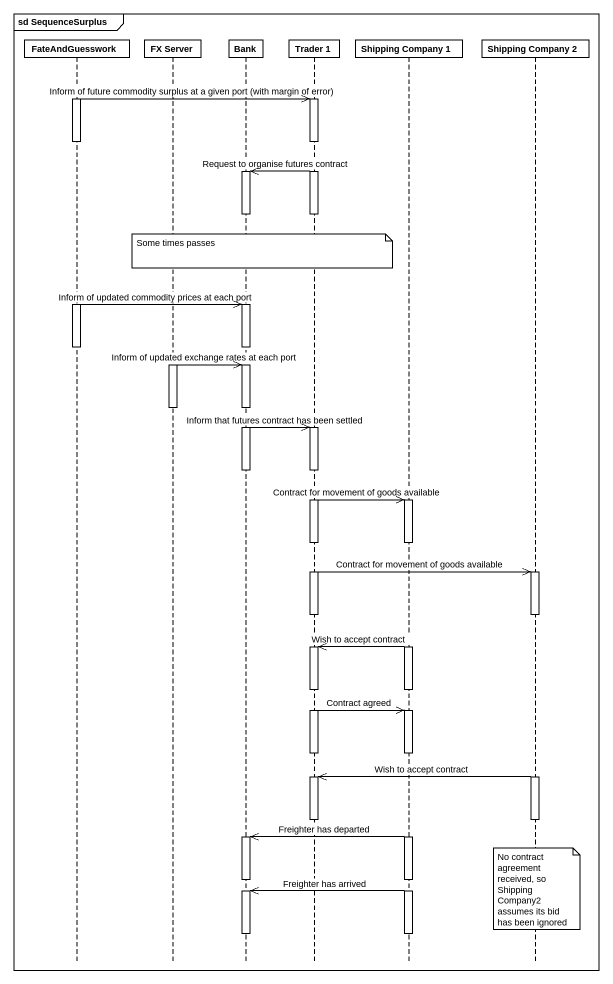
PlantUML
@startuml
mainframe sd SequenceSurplus
hide footbox
participant FateAndGuesswork
participant "FX Server" as FX_Server
participant Bank
participant "Trader 1" as Trader_1
participant "Shipping Company 1" as Shipping_Company_1
participant "Shipping Company 2" as Shipping_Company_2

activate FateAndGuesswork
FateAndGuesswork ->> Trader_1 : Inform of future commodity surplus at a given port (with margin of error)
activate Trader_1
deactivate FateAndGuesswork
Trader_1 ->> Bank : Request to organise futures contract
activate Bank
deactivate Trader_1
deactivate Bank
note over Bank : Some times passes
activate FateAndGuesswork
FateAndGuesswork ->> Bank : Inform of updated commodity prices at each port
activate Bank
deactivate FateAndGuesswork
deactivate Bank
activate FX_Server
FX_Server ->> Bank : Inform of updated exchange rates at each port
activate Bank
deactivate FX_Server
Bank ->> Trader_1 : Inform that futures contract has been settled
activate Trader_1
deactivate Bank
Trader_1 ->> Shipping_Company_1 : Contract for movement of goods available
activate Shipping_Company_1
deactivate Shipping_Company_1
Trader_1 ->> Shipping_Company_2 : Contract for movement of goods available
activate Shipping_Company_2
deactivate Trader_1
deactivate Shipping_Company_2
activate Shipping_Company_1
Shipping_Company_1 ->> Trader_1 : Wish to accept contract
activate Trader_1
deactivate Shipping_Company_1
Trader_1 ->> Shipping_Company_1 : Contract agreed
activate Shipping_Company_1
deactivate Trader_1
deactivate Shipping_Company_1
activate Shipping_Company_2
Shipping_Company_2 ->> Trader_1 : Wish to accept contract
activate Trader_1
deactivate Trader_1
deactivate Shipping_Company_2
activate Shipping_Company_1
Shipping_Company_1 ->> Bank : Freighter has departed
activate Bank
deactivate Bank
note over Shipping_Company_2 : No contract agreement received, so ShippingCompany2 assumes its bid has been ignored
Shipping_Company_1 ->> Bank : Freighter has arrived
activate Bank
deactivate Shipping_Company_1
deactivate Bank
@enduml
